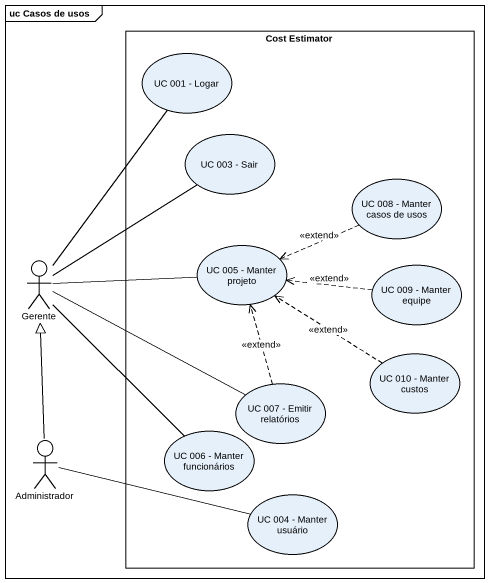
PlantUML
@startuml
mainframe uc Casos de usos
rectangle "Cost Estimator" as Cost_Estimator {
  usecase "UC 001 - Logar" as UC_001_Logar
  usecase "UC 003 - Sair" as UC_003_Sair
  usecase "UC 008 - Manter casos de usos" as UC_008_Manter_casos_de_usos
  usecase "UC 005 - Manter projeto" as UC_005_Manter_projeto
  usecase "UC 009 - Manter equipe" as UC_009_Manter_equipe
  usecase "UC 010 - Manter custos" as UC_010_Manter_custos
  usecase "UC 007 - Emitir relatórios" as UC_007_Emitir_relatórios
  usecase "UC 006 - Manter funcionários" as UC_006_Manter_funcionários
  usecase "UC 004 - Manter usuário" as UC_004_Manter_usuário
}
actor Gerente
actor Administrador
UC_008_Manter_casos_de_usos .left.> UC_005_Manter_projeto : <<extend>>
Gerente -up- UC_001_Logar
Gerente -up- UC_003_Sair
Gerente -right- UC_005_Manter_projeto
Gerente -right- UC_007_Emitir_relatórios
Gerente -- UC_006_Manter_funcionários
UC_009_Manter_equipe .left.> UC_005_Manter_projeto : <<extend>>
UC_010_Manter_custos .up.> UC_005_Manter_projeto : <<extend>>
UC_007_Emitir_relatórios .up.> UC_005_Manter_projeto : <<extend>>
Administrador -up-|> Gerente
Administrador -right- UC_004_Manter_usuário
@enduml
